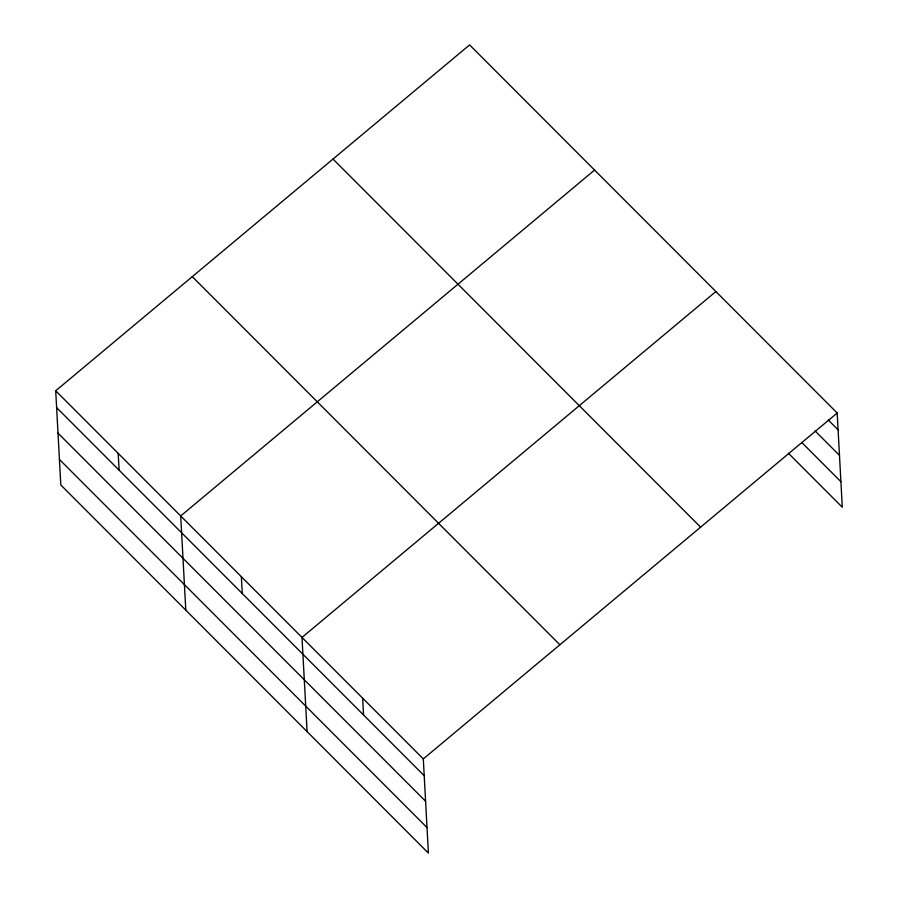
<?xml version="1.0" encoding="UTF-8"?>
<svg xmlns="http://www.w3.org/2000/svg" width="898" height="898" viewBox="0 0 898 898"><rect width="100%" height="100%" fill="white"/><g stroke="black" fill="none" stroke-linecap="round" stroke-linejoin="round"><path stroke-width="1.35" d="M55.71 390.787L423.306 758.911L428.402 853.1L60.817 484.976L55.71 390.787L469.598 44.9L837.183 413.024L842.29 507.213L788.478 453.322M594.577 170.059L180.7 515.957L185.796 610.146M715.886 291.536L301.997 637.434L307.105 731.623M423.306 758.911L837.183 413.024M828.315 420.051L838.092 429.85M815.025 430.883L839.484 455.376M801.768 442.49L840.898 481.676M333.012 159.047L700.608 527.16M192.295 276.651L559.881 644.764M56.63 407.613L424.215 775.737M58.011 433.15L425.596 801.263M59.436 459.45L427.021 827.574M362.657 698.173L363.567 714.999M241.349 576.696L242.258 593.522M118.199 453.378L119.12 470.193"/></g></svg>
